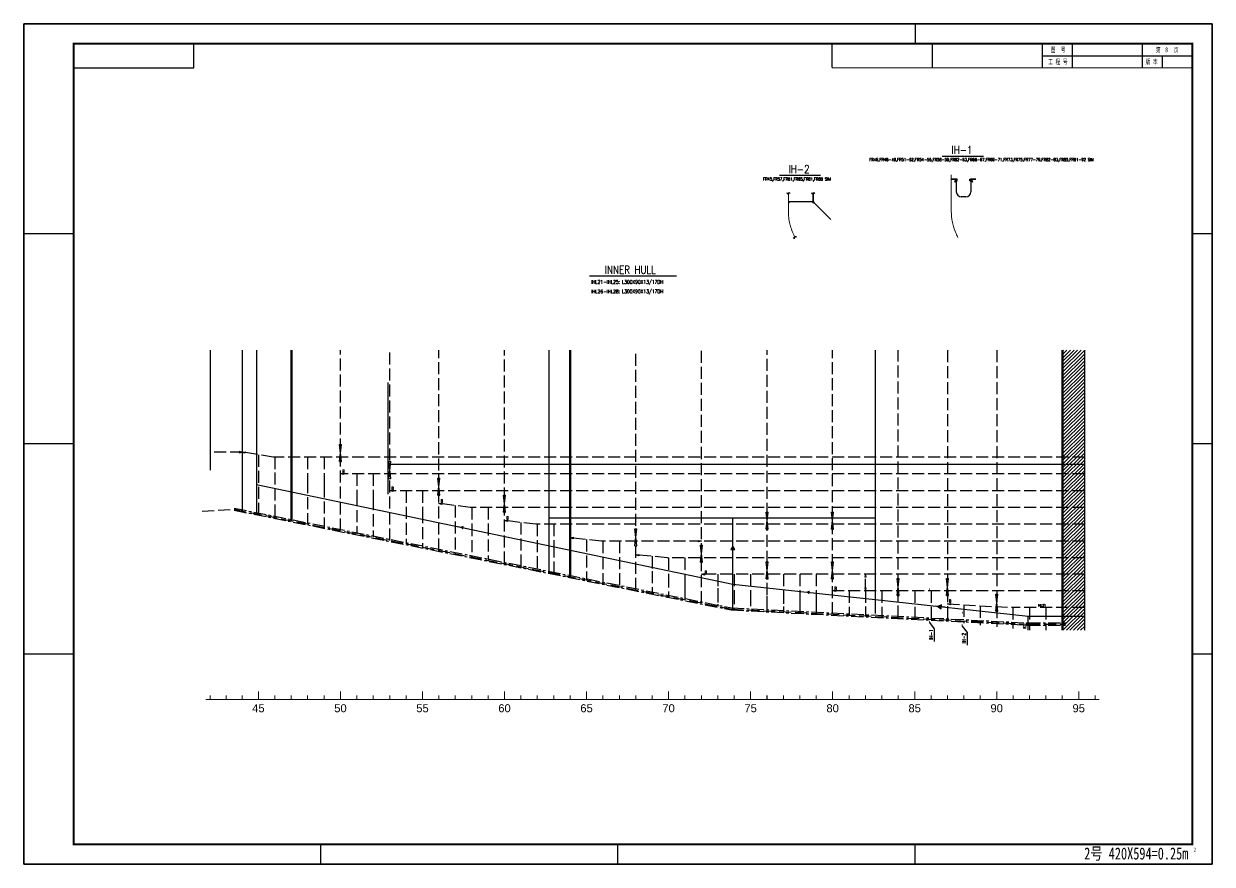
# Model space of a CAD drawing. Header units: millimetres. Extents: x -14906165 to 53546503, y 133836 to 58622790.
# Drawn here: x -158968 to -99568, y 133836 to 175836 of the extents above; entities that cross this region are included whole.
import ezdxf
from ezdxf.enums import TextEntityAlignment as Align
from ezdxf.xclip import XClip

# ---------------------------------------------------------------- set-up
doc = ezdxf.new("R2010")
doc.units = ezdxf.units.MM
doc.header["$LTSCALE"] = 100
doc.header["$XCLIPFRAME"] = 0
for name, pattern in [('CENTER', [8, 5.5, -1, 0.5, -1]), ('DASHED', [8, 6, -2]), ('JNRD_Center', [2, 1.25, -0.25, 0.25, -0.25])]:
    doc.linetypes.add(name, pattern=pattern)
for name, color, linetype in [('100-DD1', 7, 'JNRD_Center'), ('100-DF1', 7, 'Continuous'), ('200-CO0', 4, 'Continuous'), ('200-CO3', 7, 'Continuous'), ('Block_Seam', 6, 'Continuous'), ('Plate_Invisible', 3, 'DASHED'), ('Plate_Visible', 3, 'Continuous'), ('Seam', 40, 'Continuous'), ('Stiffener_Invisible', 2, 'DASHED'), ('Stiffener_Visible', 1, 'CENTER'), ('Text', 7, 'Continuous')]:
    doc.layers.add(name, color=color, linetype=linetype)
doc.styles.add('Arial', font='arial.ttf')
doc.styles.add('ASHLEY', font='', dxfattribs={"width": 0.75})
doc.styles.add('JNRD_E1', font='romans.shx', dxfattribs={"width": 0.8})
doc.styles.add('STYLE2', font='romans.shx', dxfattribs={"width": 0.8, "height": 120, "bigfont": 'xc02.shx'})
doc.styles.get('ASHLEY').set_extended_font_data('SimSun')
doc.linetypes.add('ZZZ', pattern='A,1e-05,0,[135,ltypeshp.shx,S=0.01,R=0,X=0,Y=0],-2.75,0', length=2.75001)

# ---------------------------------------------------------------- blocks, each defined once
blk = doc.blocks.new('Z$W@#40FB131C')
for p, q in [((44550, 0), (44550, -1000)), ((8500, -2200), (8500, -1000)), ((40400, -1006), (58400, -1000)), ((40400, -1000), (58400, -1000)), ((40400, -1000), (46400, -1000)), ((40400, -1000), (58400, -1000)), ((45400, -1000), (45400, -2200)), ((45400, -1000), (45400, -2200)), ((50900, -1000), (50900, -2200)), ((52400, -1000), (52400, -2200)), ((55900, -1000), (55900, -2200)), ((58400, -1000), (58400, -5000)), ((58400, -2200), (58400, -1000)), ((58400, -1000), (58400, -2200)), ((58400, -2200), (58400, -1000)), ((50900, -1600), (58400, -1600)), ((56900, -1600), (56900, -2200)), ((2500, -2200), (8500, -2200)), ((2500, -10500), (0, -10500)), ((59400, -10500), (58400, -10500)), ((59400, -10500), (58400, -10500)), ((2500, -21000), (0, -21000)), ((59400, -21000), (58400, -21000)), ((2500, -31500), (0, -31500)), ((59400, -31500), (58400, -31500)), ((14850, -42000), (14850, -41000)), ((29700, -42000), (29700, -41000)), ((44550, -42000), (44550, -41000))]:
    blk.add_line(p, q)
blk.add_lwpolyline([(0, -42000), (59400, -42000), (59400, 0), (0, 0)], close=True)
at = {"const_width": 100}
blk.add_lwpolyline([(2500, -41000), (58400, -41000), (58400, -1000), (2500, -1000)], close=True, dxfattribs=at)
at = {"const_width": 60}
for points in [[(40400, -2200), (40400, -1000)], [(40400, -2200), (58400, -2200)]]:
    blk.add_lwpolyline(points, dxfattribs=at)
at = {"color": 7, "style": 'ASHLEY', "width": 0.66}
for s, p in [('图  号', (51333, -1426)), ('第     页', (56582, -1432)), ('工 程 号', (51205, -2021)), ('版 本', (56070, -2021))]:
    blk.add_text(s, height=250, dxfattribs=at).set_placement(p)
at = {"style": 'ASHLEY', "width": 0.75}
for s, height, p in [('2号 420X594=0.25m', 600, (53002, -41764)), ('2', 200, (58471, -41372))]:
    blk.add_text(s, height=height, dxfattribs=at).set_placement(p)
blk = doc.blocks.new('Z$W@#51941E97')
at = {"layer": 'Seam', "color": 40}
blk.add_line((479, 0), (0, 0), dxfattribs=at)
blk.add_lwpolyline([(110, 0), (280, -99), (280, 99)], close=True, dxfattribs=at)
blk = doc.blocks.new('LONGGI')
at = {"layer": '100-DF1'}
for p, q in [((240453, -249164), (240153, -249164)), ((240153, -249175), (240422, -249175)), ((240437, -249190), (240437, -249248)), ((240453, -249255), (240445, -249255)), ((240453, -249255), (240453, -249164))]:
    blk.add_line(p, q, dxfattribs=at)
for centre, radius, start, end in [((240422, -249190), 15, 0, 90), ((240445, -249248), 7.5, 180, 270)]:
    blk.add_arc(centre, radius, start, end, dxfattribs=at)
blk = doc.blocks.new('dong')
at = {"layer": '100-DF1', "linetype": 'Continuous'}
for p, q in [((629132, 254230), (629232, 255080)), ((629232, 254230), (629132, 255080))]:
    blk.add_line(p, q, dxfattribs=at)
at = {"layer": '200-CO3', "ltscale": 2.440124}
for p, q in [((629132, 255080), (629232, 255080)), ((629132, 254230), (629232, 254230))]:
    blk.add_line(p, q, dxfattribs=at)
blk = doc.blocks.new('Z$W@#299E76D8')
at = {"layer": 'Block_Seam'}
blk.add_hatch(color=256, dxfattribs=at).paths.add_polyline_path([(-280, 98), (-280, -98), (-110, 0)])
at = {"layer": 'Block_Seam', "linetype": 'Continuous', "ltscale": 0.5}
blk.add_line((0, 0), (-479, 0), dxfattribs=at)
blk = doc.blocks.new('48.5KLEG')
at = {"color": 7, "linetype": 'Continuous', "lineweight": 20}
for p, q in [((-4800, 200), (-4800, 0)), ((-4000, 400), (-4000, 0)), ((-4000, 0), (-4000, 400)), ((-3200, 0), (-3200, 200)), ((-3200, 200), (-3200, 0)), ((-3200, 0), (-3200, 200)), ((-2400, 0), (-2400, 200)), ((-2400, 200), (-2400, 0)), ((-1600, 0), (-1600, 200)), ((-1600, 200), (-1600, 0)), ((-800, 200), (-800, 0)), ((-800, 0), (-800, 200)), ((0, 0), (0, 400)), ((0, 400), (0, 0)), ((800, 200), (800, 0)), ((800, 0), (800, 200)), ((1600, 0), (1600, 200)), ((1600, 200), (1600, 0)), ((2400, 0), (2400, 200)), ((2400, 200), (2400, 0)), ((3200, 0), (3200, 200)), ((3200, 200), (3200, 0)), ((4000, 400), (4000, 0)), ((4000, 0), (4000, 250)), ((4800, 0), (4800, 200)), ((4800, 200), (4800, 0)), ((5600, 0), (5600, 200)), ((5600, 200), (5600, 0)), ((6400, 0), (6400, 200)), ((6400, 200), (6400, 0)), ((7200, 0), (7200, 200)), ((7200, 200), (7200, 0)), ((8000, 0), (8000, 400)), ((8000, 400), (8000, 0)), ((8800, 200), (8800, 0)), ((8800, 0), (8800, 200)), ((9600, 0), (9600, 200)), ((9600, 200), (9600, 0)), ((10400, 0), (10400, 200)), ((10400, 200), (10400, 0)), ((11200, 0), (11200, 200)), ((11200, 200), (11200, 0)), ((12000, 0), (12000, 400)), ((12000, 400), (12000, 0)), ((12800, 0), (12800, 200)), ((12800, 200), (12800, 0)), ((13600, 0), (13600, 200)), ((13600, 200), (13600, 0)), ((14400, 0), (14400, 200)), ((14400, 200), (14400, 0)), ((15200, 0), (15200, 200)), ((15200, 200), (15200, 0)), ((16000, 0), (16000, 400)), ((16000, 400), (16000, 0)), ((16800, 200), (16800, 0)), ((16800, 0), (16800, 200)), ((17600, 0), (17600, 200)), ((17600, 200), (17600, 0)), ((18400, 0), (18400, 200)), ((18400, 200), (18400, 0)), ((19200, 0), (19200, 200)), ((19200, 200), (19200, 0)), ((20000, 0), (20000, 400)), ((20000, 400), (20000, 0)), ((20800, 0), (20800, 200)), ((20800, 200), (20800, 0)), ((21600, 0), (21600, 200)), ((21600, 200), (21600, 0)), ((22400, 0), (22400, 200)), ((22400, 200), (22400, 0)), ((23200, 0), (23200, 200)), ((23200, 200), (23200, 0)), ((24000, 0), (24000, 400)), ((24000, 400), (24000, 0)), ((24800, 200), (24800, 0)), ((24800, 0), (24800, 200)), ((25600, 0), (25600, 200)), ((25600, 200), (25600, 0)), ((26400, 0), (26400, 200)), ((26400, 200), (26400, 0)), ((27200, 0), (27200, 200)), ((27200, 200), (27200, 0)), ((28000, 0), (28000, 400)), ((28000, 400), (28000, 0)), ((28800, 0), (28800, 200)), ((28800, 200), (28800, 0)), ((29600, 0), (29600, 200)), ((29600, 200), (29600, 0)), ((30400, 0), (30400, 200)), ((30400, 200), (30400, 0)), ((31200, 0), (31200, 200)), ((31200, 200), (31200, 0)), ((32000, 0), (32000, 400)), ((32000, 400), (32000, 0)), ((32800, 200), (32800, 0)), ((32800, 0), (32800, 200)), ((33600, 0), (33600, 200)), ((33600, 200), (33600, 0)), ((34400, 0), (34400, 200)), ((34400, 200), (34400, 0)), ((35200, 0), (35200, 200)), ((35200, 200), (35200, 0)), ((36020, 0), (36020, 400)), ((36020, 400), (36020, 0)), ((36840, 0), (36840, 200)), ((36840, 200), (36840, 0)), ((37660, 0), (37660, 200)), ((37660, 200), (37660, 0)), ((38480, 0), (38480, 200)), ((38480, 200), (38480, 0)), ((39300, 0), (39300, 200)), ((39300, 200), (39300, 0)), ((40120, 0), (40120, 400)), ((40120, 400), (40120, 0)), ((40940, 200), (40940, 0)), ((40940, 0), (40940, 200)), ((41760, 0), (41760, 200)), ((41760, 200), (41760, 0)), ((42580, 0), (42580, 200)), ((42580, 200), (42580, 0)), ((43400, 0), (43400, 200)), ((43400, 200), (43400, 0)), ((44220, 400), (44220, 0)), ((44220, 0), (44220, 250)), ((45040, 0), (45040, 200)), ((45040, 200), (45040, 0)), ((45860, 0), (45860, 200)), ((45860, 200), (45860, 0)), ((46680, 0), (46680, 200)), ((46680, 200), (46680, 0)), ((47500, 0), (47500, 200)), ((47500, 200), (47500, 0)), ((48320, 0), (48320, 400)), ((48320, 400), (48320, 0)), ((49140, 200), (49140, 0)), ((49140, 0), (49140, 200)), ((49960, 0), (49960, 200)), ((49960, 200), (49960, 0)), ((50780, 0), (50780, 200)), ((50780, 200), (50780, 0)), ((51600, 0), (51600, 200)), ((51600, 200), (51600, 0)), ((52420, 400), (52420, 0)), ((52420, 0), (52420, 250)), ((53240, 0), (53240, 200)), ((53240, 200), (53240, 0)), ((54060, 0), (54060, 200)), ((54060, 200), (54060, 0)), ((54880, 0), (54880, 200)), ((54880, 200), (54880, 0)), ((55700, 0), (55700, 200)), ((55700, 200), (55700, 0)), ((56520, 0), (56520, 400)), ((56520, 400), (56520, 0)), ((57340, 0), (57340, 200)), ((57340, 200), (57340, 0)), ((58160, 0), (58160, 200)), ((58160, 200), (58160, 0)), ((58980, 0), (58980, 200)), ((58980, 200), (58980, 0)), ((59800, 0), (59800, 200)), ((59800, 200), (59800, 0)), ((60620, 400), (60620, 0)), ((60620, 0), (60620, 250)), ((61440, 0), (61440, 200)), ((61440, 200), (61440, 0)), ((62260, 0), (62260, 200)), ((62260, 200), (62260, 0)), ((63080, 0), (63080, 200)), ((63080, 200), (63080, 0)), ((63900, 0), (63900, 200)), ((63900, 200), (63900, 0)), ((64720, 0), (64720, 400)), ((64720, 400), (64720, 0)), ((65540, 0), (65540, 200)), ((65540, 200), (65540, 0)), ((66360, 0), (66360, 200)), ((66360, 200), (66360, 0)), ((67180, 0), (67180, 200)), ((67180, 200), (67180, 0)), ((68000, 0), (68000, 200)), ((68000, 200), (68000, 0)), ((68820, 400), (68820, 0)), ((68820, 0), (68820, 250)), ((69640, 0), (69640, 200)), ((69640, 200), (69640, 0)), ((70460, 0), (70460, 200)), ((70460, 200), (70460, 0)), ((71280, 0), (71280, 200)), ((71280, 200), (71280, 0)), ((72100, 0), (72100, 200)), ((72100, 200), (72100, 0)), ((72920, 0), (72920, 400)), ((72920, 400), (72920, 0)), ((73740, 0), (73740, 200)), ((73740, 200), (73740, 0)), ((74560, 0), (74560, 200)), ((74560, 200), (74560, 0)), ((75380, 0), (75380, 200)), ((75380, 200), (75380, 0)), ((76200, 0), (76200, 200)), ((76200, 200), (76200, 0)), ((77020, 400), (77020, 0)), ((77020, 0), (77020, 250)), ((77840, 0), (77840, 200)), ((77840, 200), (77840, 0)), ((78660, 0), (78660, 200)), ((78660, 200), (78660, 0)), ((79480, 0), (79480, 200)), ((79480, 200), (79480, 0)), ((80300, 0), (80300, 200)), ((80300, 200), (80300, 0)), ((81120, 0), (81120, 400)), ((81120, 400), (81120, 0)), ((81940, 0), (81940, 200)), ((81940, 200), (81940, 0)), ((82760, 0), (82760, 200)), ((82760, 200), (82760, 0)), ((83580, 0), (83580, 200)), ((83580, 200), (83580, 0)), ((84400, 0), (84400, 200)), ((84400, 200), (84400, 0)), ((85220, 400), (85220, 0)), ((85220, 0), (85220, 250)), ((86040, 0), (86040, 200)), ((86040, 200), (86040, 0)), ((86860, 0), (86860, 200)), ((86860, 200), (86860, 0)), ((87680, 0), (87680, 200)), ((87680, 200), (87680, 0)), ((88500, 0), (88500, 200)), ((88500, 200), (88500, 0)), ((89320, 0), (89320, 400)), ((89320, 400), (89320, 0)), ((90140, 0), (90140, 200)), ((90140, 200), (90140, 0)), ((90960, 0), (90960, 200)), ((90960, 200), (90960, 0)), ((91780, 0), (91780, 200)), ((91780, 200), (91780, 0)), ((92600, 0), (92600, 200)), ((92600, 200), (92600, 0)), ((93420, 400), (93420, 0)), ((93420, 0), (93420, 250)), ((94240, 0), (94240, 200)), ((94240, 200), (94240, 0)), ((95060, 0), (95060, 200)), ((95060, 200), (95060, 0)), ((95880, 0), (95880, 200)), ((95880, 200), (95880, 0)), ((96700, 0), (96700, 200)), ((96700, 200), (96700, 0)), ((97520, 0), (97520, 400)), ((97520, 400), (97520, 0)), ((98340, 0), (98340, 200)), ((98340, 200), (98340, 0)), ((99160, 0), (99160, 200)), ((99160, 200), (99160, 0)), ((99980, 0), (99980, 200)), ((99980, 200), (99980, 0)), ((100800, 0), (100800, 200)), ((100800, 200), (100800, 0)), ((101620, 0), (101620, 400)), ((101620, 400), (101620, 0)), ((102440, 0), (102440, 200)), ((102440, 200), (102440, 0)), ((103260, 0), (103260, 200)), ((103260, 200), (103260, 0)), ((104080, 0), (104080, 200)), ((104080, 200), (104080, 0)), ((104900, 0), (104900, 200)), ((104900, 200), (104900, 0)), ((105720, 0), (105720, 400)), ((105720, 400), (105720, 0)), ((106540, 0), (106540, 200)), ((106540, 200), (106540, 0)), ((107360, 0), (107360, 200)), ((107360, 200), (107360, 0)), ((108180, 0), (108180, 200)), ((108180, 200), (108180, 0)), ((109000, 0), (109000, 200)), ((109000, 200), (109000, 0)), ((109820, 400), (109820, 0)), ((109820, 0), (109820, 250)), ((110640, 0), (110640, 200)), ((110640, 200), (110640, 0)), ((111460, 0), (111460, 200)), ((111460, 200), (111460, 0)), ((112280, 0), (112280, 200)), ((112280, 200), (112280, 0)), ((113100, 0), (113100, 200)), ((113100, 200), (113100, 0)), ((113920, 0), (113920, 400)), ((113920, 400), (113920, 0)), ((114740, 0), (114740, 200)), ((114740, 200), (114740, 0)), ((115560, 0), (115560, 200)), ((115560, 200), (115560, 0)), ((116380, 0), (116380, 200)), ((116380, 200), (116380, 0)), ((117200, 0), (117200, 200)), ((117200, 200), (117200, 0)), ((118020, 400), (118020, 0)), ((118020, 0), (118020, 250)), ((118840, 0), (118840, 200)), ((118840, 200), (118840, 0)), ((119660, 0), (119660, 200)), ((119660, 200), (119660, 0)), ((120480, 0), (120480, 200)), ((120480, 200), (120480, 0)), ((121300, 0), (121300, 200)), ((121300, 200), (121300, 0)), ((122120, 0), (122120, 400)), ((122120, 400), (122120, 0)), ((122940, 0), (122940, 200)), ((122940, 200), (122940, 0)), ((123760, 0), (123760, 200)), ((123760, 200), (123760, 0)), ((124580, 0), (124580, 200)), ((124580, 200), (124580, 0)), ((125400, 0), (125400, 200)), ((125400, 200), (125400, 0)), ((126220, 400), (126220, 0)), ((126220, 0), (126220, 250)), ((127040, 0), (127040, 200)), ((127040, 200), (127040, 0)), ((127860, 0), (127860, 200)), ((127860, 200), (127860, 0)), ((128680, 0), (128680, 200)), ((128680, 200), (128680, 0)), ((129500, 0), (129500, 200)), ((129500, 200), (129500, 0)), ((130320, 0), (130320, 400)), ((130320, 400), (130320, 0)), ((131140, 0), (131140, 200)), ((131140, 200), (131140, 0)), ((131960, 0), (131960, 200)), ((131960, 200), (131960, 0)), ((132780, 0), (132780, 200)), ((132780, 200), (132780, 0)), ((133600, 0), (133600, 200)), ((133600, 200), (133600, 0)), ((134420, 0), (134420, 400)), ((134420, 400), (134420, 0)), ((135240, 0), (135240, 200)), ((135240, 200), (135240, 0)), ((136060, 0), (136060, 200)), ((136060, 200), (136060, 0)), ((136880, 0), (136880, 200)), ((136880, 200), (136880, 0)), ((137700, 0), (137700, 200)), ((137700, 200), (137700, 0)), ((138520, 0), (138520, 400)), ((138520, 400), (138520, 0)), ((139340, 0), (139340, 200)), ((139340, 200), (139340, 0)), ((140160, 0), (140160, 200)), ((140160, 200), (140160, 0)), ((140980, 0), (140980, 200)), ((140980, 200), (140980, 0)), ((141800, 0), (141800, 200)), ((141800, 200), (141800, 0)), ((142620, 0), (142620, 400)), ((142620, 400), (142620, 0)), ((143440, 0), (143440, 200)), ((143440, 200), (143440, 0)), ((144260, 0), (144260, 200)), ((144260, 200), (144260, 0)), ((145080, 0), (145080, 200)), ((145080, 200), (145080, 0)), ((145900, 0), (145900, 200)), ((145900, 200), (145900, 0)), ((146720, 0), (146720, 400)), ((146720, 400), (146720, 0)), ((147540, 0), (147540, 200)), ((147540, 200), (147540, 0)), ((148360, 0), (148360, 200)), ((148360, 200), (148360, 0)), ((149180, 0), (149180, 200)), ((149180, 200), (149180, 0)), ((150000, 0), (150000, 200)), ((150000, 200), (150000, 0)), ((150820, 400), (150820, 0)), ((150820, 0), (150820, 250)), ((151640, 0), (151640, 200)), ((151640, 200), (151640, 0)), ((152460, 0), (152460, 200)), ((152460, 200), (152460, 0)), ((153280, 0), (153280, 200)), ((153280, 200), (153280, 0)), ((154100, 0), (154100, 200)), ((154100, 200), (154100, 0)), ((154920, 0), (154920, 400)), ((154920, 400), (154920, 0)), ((155740, 0), (155740, 200)), ((155740, 200), (155740, 0)), ((156560, 0), (156560, 200)), ((156560, 200), (156560, 0)), ((157380, 0), (157380, 200)), ((157380, 200), (157380, 0)), ((158200, 0), (158200, 200)), ((158200, 200), (158200, 0)), ((159020, 400), (159020, 0)), ((159020, 0), (159020, 250)), ((159840, 0), (159840, 200)), ((159840, 200), (159840, 0)), ((160660, 0), (160660, 200)), ((160660, 200), (160660, 0)), ((161480, 0), (161480, 200)), ((161480, 200), (161480, 0)), ((162300, 0), (162300, 200)), ((162300, 200), (162300, 0)), ((163120, 0), (163120, 400)), ((163120, 400), (163120, 0)), ((163940, 0), (163940, 200)), ((163940, 200), (163940, 0)), ((164760, 0), (164760, 200)), ((164760, 200), (164760, 0)), ((165580, 0), (165580, 200)), ((165580, 200), (165580, 0)), ((166400, 0), (166400, 200)), ((166400, 200), (166400, 0)), ((167220, 400), (167220, 0)), ((167220, 0), (167220, 250)), ((168040, 0), (168040, 200)), ((168040, 200), (168040, 0)), ((168860, 0), (168860, 200)), ((168860, 200), (168860, 0)), ((169680, 0), (169680, 200)), ((169680, 200), (169680, 0)), ((170500, 0), (170500, 200)), ((170500, 200), (170500, 0)), ((171320, 0), (171320, 400)), ((171320, 400), (171320, 0)), ((172140, 0), (172140, 200)), ((172140, 200), (172140, 0)), ((172960, 0), (172960, 200)), ((172960, 200), (172960, 0)), ((173780, 0), (173780, 200)), ((173780, 200), (173780, 0)), ((174600, 0), (174600, 200)), ((174600, 200), (174600, 0)), ((175400, 400), (175400, 0)), ((175400, 0), (175400, 250)), ((176200, 0), (176200, 200)), ((176200, 200), (176200, 0)), ((177000, 0), (177000, 200)), ((177000, 200), (177000, 0)), ((177800, 0), (177800, 200)), ((177800, 200), (177800, 0)), ((178600, 0), (178600, 200)), ((178600, 200), (178600, 0)), ((179400, 0), (179400, 400)), ((179400, 400), (179400, 0)), ((180200, 0), (180200, 200)), ((180200, 200), (180200, 0)), ((181000, 0), (181000, 200)), ((181000, 200), (181000, 0)), ((181800, 0), (181800, 200)), ((181800, 200), (181800, 0)), ((182600, 0), (182600, 200)), ((182600, 200), (182600, 0)), ((183400, 400), (183400, 0)), ((183400, 0), (183400, 250)), ((184200, 0), (184200, 200)), ((184200, 200), (184200, 0)), ((185000, 0), (185000, 200)), ((185000, 200), (185000, 0)), ((185800, 0), (185800, 200)), ((185800, 200), (185800, 0)), ((186600, 0), (186600, 200)), ((186600, 200), (186600, 0)), ((187400, 0), (187400, 400)), ((187400, 400), (187400, 0)), ((188200, 200), (188200, 0)), ((188200, 0), (188200, 200)), ((-4800, 0), (-4000, 0)), ((-4000, 0), (-3200, 0)), ((-3200, 0), (-3200, 0)), ((-3200, 0), (-2400, 0)), ((-2400, 0), (-1600, 0)), ((-1600, 0), (-800, 0)), ((-800, 0), (0, 0)), ((0, 0), (800, 0)), ((800, 0), (1600, 0)), ((1600, 0), (2400, 0)), ((2400, 0), (3200, 0)), ((3200, 0), (4000, 0)), ((4000, 0), (4800, 0)), ((4800, 0), (5600, 0)), ((5600, 0), (6400, 0)), ((6400, 0), (7200, 0)), ((7200, 0), (8000, 0)), ((8000, 0), (8800, 0)), ((8800, 0), (9600, 0)), ((9600, 0), (10400, 0)), ((10400, 0), (11200, 0)), ((11200, 0), (12000, 0)), ((12000, 0), (12800, 0)), ((12800, 0), (13600, 0)), ((13600, 0), (14400, 0)), ((14400, 0), (15200, 0)), ((15200, 0), (16000, 0)), ((16000, 0), (16800, 0)), ((16800, 0), (17600, 0)), ((17600, 0), (18400, 0)), ((18400, 0), (19200, 0)), ((19200, 0), (20000, 0)), ((20000, 0), (20800, 0)), ((20800, 0), (21600, 0)), ((21600, 0), (22400, 0)), ((22400, 0), (23200, 0)), ((23200, 0), (24000, 0)), ((24000, 0), (24800, 0)), ((24800, 0), (25600, 0)), ((25600, 0), (26400, 0)), ((26400, 0), (27200, 0)), ((27200, 0), (28000, 0)), ((28000, 0), (28800, 0)), ((28800, 0), (29600, 0)), ((29600, 0), (30400, 0)), ((30400, 0), (31200, 0)), ((31200, 0), (32000, 0)), ((32000, 0), (32800, 0)), ((32800, 0), (33600, 0)), ((33600, 0), (34400, 0)), ((34400, 0), (35200, 0)), ((35200, 0), (36020, 0)), ((36020, 0), (36840, 0)), ((36840, 0), (37660, 0)), ((37660, 0), (38480, 0)), ((38480, 0), (39300, 0)), ((39300, 0), (40120, 0)), ((40120, 0), (40940, 0)), ((40940, 0), (41760, 0)), ((41760, 0), (42580, 0)), ((42580, 0), (43400, 0)), ((43400, 0), (44220, 0)), ((44220, 0), (45040, 0)), ((45040, 0), (45860, 0)), ((45860, 0), (46680, 0)), ((46680, 0), (47500, 0)), ((47500, 0), (48320, 0)), ((48320, 0), (49140, 0)), ((49140, 0), (49960, 0)), ((49960, 0), (50780, 0)), ((50780, 0), (51600, 0)), ((51600, 0), (52420, 0)), ((52420, 0), (53240, 0)), ((53240, 0), (54060, 0)), ((54060, 0), (54880, 0)), ((54880, 0), (55700, 0)), ((55700, 0), (56520, 0)), ((56520, 0), (57340, 0)), ((57340, 0), (58160, 0)), ((58160, 0), (58980, 0)), ((58980, 0), (59800, 0)), ((59800, 0), (60620, 0)), ((60620, 0), (61440, 0)), ((61440, 0), (62260, 0)), ((62260, 0), (63080, 0)), ((63080, 0), (63900, 0)), ((63900, 0), (64720, 0)), ((64720, 0), (65540, 0)), ((65540, 0), (66360, 0)), ((66360, 0), (67180, 0)), ((67180, 0), (68000, 0)), ((68000, 0), (68820, 0)), ((68820, 0), (69640, 0)), ((69640, 0), (70460, 0)), ((70460, 0), (71280, 0)), ((71280, 0), (72100, 0)), ((72100, 0), (72920, 0)), ((72920, 0), (73740, 0)), ((73740, 0), (74560, 0)), ((74560, 0), (75380, 0)), ((75380, 0), (76200, 0)), ((76200, 0), (77020, 0)), ((77020, 0), (77840, 0)), ((77840, 0), (78660, 0)), ((78660, 0), (79480, 0)), ((79480, 0), (80300, 0)), ((80300, 0), (81120, 0)), ((81120, 0), (81940, 0)), ((81940, 0), (82760, 0)), ((82760, 0), (83580, 0)), ((83580, 0), (84400, 0)), ((84400, 0), (85220, 0)), ((85220, 0), (86040, 0)), ((86040, 0), (86860, 0)), ((86860, 0), (87680, 0)), ((87680, 0), (88500, 0)), ((88500, 0), (89320, 0)), ((89320, 0), (90140, 0)), ((90140, 0), (90960, 0)), ((90960, 0), (91780, 0)), ((91780, 0), (92600, 0)), ((92600, 0), (93420, 0)), ((93420, 0), (94240, 0)), ((94240, 0), (95060, 0)), ((95060, 0), (95880, 0)), ((95880, 0), (96700, 0)), ((96700, 0), (97520, 0)), ((97520, 0), (98340, 0)), ((98340, 0), (99160, 0)), ((99160, 0), (99980, 0)), ((99980, 0), (100800, 0)), ((100800, 0), (101620, 0)), ((101620, 0), (102440, 0)), ((102440, 0), (103260, 0)), ((103260, 0), (104080, 0)), ((104080, 0), (104900, 0)), ((104900, 0), (105720, 0)), ((105720, 0), (106540, 0)), ((106540, 0), (107360, 0)), ((107360, 0), (108180, 0)), ((108180, 0), (109000, 0)), ((109000, 0), (109820, 0)), ((109820, 0), (110640, 0)), ((110640, 0), (111460, 0)), ((111460, 0), (112280, 0)), ((112280, 0), (113100, 0)), ((113100, 0), (113920, 0)), ((113920, 0), (114740, 0)), ((114740, 0), (115560, 0)), ((115560, 0), (116380, 0)), ((116380, 0), (117200, 0)), ((117200, 0), (118020, 0)), ((118020, 0), (118840, 0)), ((118840, 0), (119660, 0)), ((119660, 0), (120480, 0)), ((120480, 0), (121300, 0)), ((121300, 0), (122120, 0)), ((122120, 0), (122940, 0)), ((122940, 0), (123760, 0)), ((123760, 0), (124580, 0)), ((124580, 0), (125400, 0)), ((125400, 0), (126220, 0)), ((126220, 0), (127040, 0)), ((127040, 0), (127860, 0)), ((127860, 0), (128680, 0)), ((128680, 0), (129500, 0)), ((129500, 0), (130320, 0)), ((130320, 0), (131140, 0)), ((131140, 0), (131960, 0)), ((131960, 0), (132780, 0)), ((132780, 0), (133600, 0)), ((133600, 0), (134420, 0)), ((134420, 0), (135240, 0)), ((135240, 0), (136060, 0)), ((136060, 0), (136880, 0)), ((136880, 0), (137700, 0)), ((137700, 0), (138520, 0)), ((138520, 0), (139340, 0)), ((139340, 0), (140160, 0)), ((140160, 0), (140980, 0)), ((140980, 0), (141800, 0)), ((141800, 0), (142620, 0)), ((142620, 0), (143440, 0)), ((143440, 0), (144260, 0)), ((144260, 0), (145080, 0)), ((145080, 0), (145900, 0)), ((145900, 0), (146720, 0)), ((146720, 0), (147540, 0)), ((147540, 0), (148360, 0)), ((148360, 0), (149180, 0)), ((149180, 0), (150000, 0)), ((150000, 0), (150820, 0)), ((150820, 0), (151640, 0)), ((151640, 0), (152460, 0)), ((152460, 0), (153280, 0)), ((153280, 0), (154100, 0)), ((154100, 0), (154920, 0)), ((154920, 0), (155740, 0)), ((155740, 0), (156560, 0)), ((156560, 0), (157380, 0)), ((157380, 0), (158200, 0)), ((158200, 0), (159020, 0)), ((159020, 0), (159840, 0)), ((159840, 0), (160660, 0)), ((160660, 0), (161480, 0)), ((161480, 0), (162300, 0)), ((162300, 0), (163120, 0)), ((163120, 0), (163940, 0)), ((163940, 0), (164760, 0)), ((164760, 0), (165580, 0)), ((165580, 0), (166400, 0)), ((166400, 0), (167220, 0)), ((167220, 0), (168040, 0)), ((168040, 0), (168860, 0)), ((168860, 0), (169680, 0)), ((169680, 0), (170500, 0)), ((170500, 0), (171320, 0)), ((171320, 0), (172140, 0)), ((172140, 0), (172960, 0)), ((172960, 0), (173780, 0)), ((173780, 0), (174600, 0)), ((174600, 0), (175400, 0)), ((175400, 0), (176200, 0)), ((176200, 0), (177000, 0)), ((177000, 0), (177800, 0)), ((177800, 0), (178600, 0)), ((178600, 0), (179400, 0)), ((179400, 0), (180200, 0)), ((180200, 0), (181000, 0)), ((181000, 0), (181800, 0)), ((181800, 0), (182600, 0)), ((182600, 0), (183400, 0)), ((183400, 0), (184200, 0)), ((184200, 0), (185000, 0)), ((185000, 0), (185800, 0)), ((185800, 0), (186600, 0)), ((186600, 0), (187400, 0)), ((187400, 0), (188200, 0)), ((188200, 0), (188929, 0))]:
    blk.add_line(p, q, dxfattribs=at)
at = {"linetype": 'DASHED', "ltscale": 0.15}
for p, q in [((18400, 0), (18400, 200)), ((61440, 0), (61440, 200)), ((173780, 0), (173780, 200))]:
    blk.add_line(p, q, dxfattribs=at)
at = {"color": 0, "linetype": 'ByBlock', "ltscale": 100}
for p, q in [((-4800, 0), (-7434, 0)), ((170420, 0), (170495, 0))]:
    blk.add_line(p, q, dxfattribs=at)
at = {"color": 7, "style": 'Arial'}
for s, p in [('-5', (-4000, -232)), ('0', (0, -232)), ('5', (4000, -232)), ('10', (8000, -232)), ('15', (12000, -232)), ('20', (16000, -232)), ('25', (20000, -232)), ('30', (24000, -232)), ('35', (28000, -232)), ('40', (32000, -232)), ('45', (36020, -232)), ('50', (40120, -232)), ('55', (44220, -232)), ('60', (48320, -232)), ('65', (52420, -232)), ('70', (56520, -232)), ('75', (60620, -232)), ('80', (64720, -232)), ('85', (68820, -232)), ('90', (72920, -232)), ('95', (77020, -232)), ('100', (81120, -232)), ('105', (85220, -232)), ('110', (89320, -232)), ('115', (93420, -232)), ('120', (97520, -232)), ('125', (101620, -232)), ('130', (105720, -232)), ('135', (109820, -232)), ('140', (113920, -232)), ('145', (118020, -232)), ('150', (122120, -232)), ('155', (126220, -232)), ('160', (130320, -232)), ('165', (134420, -232)), ('170', (138520, -232)), ('175', (142620, -232)), ('180', (146720, -232)), ('185', (150820, -232)), ('190', (154920, -232)), ('195', (159020, -232)), ('200', (163120, -232)), ('205', (167220, -232)), ('210', (171320, -232)), ('215', (175400, -232)), ('220', (179400, -232)), ('225', (183400, -232)), ('230', (187400, -232))]:
    blk.add_text(s, height=400, dxfattribs=at).set_placement(p, align=Align.TOP_CENTER)

msp = doc.modelspace()

# ---------------------------------------------------------------- hatches: boundary and pattern name
at = {"layer": '200-CO3'}
h = msp.add_hatch(dxfattribs=at)
h.set_pattern_fill('ANSI31', color=251, scale=1000, style=0)
h.set_pattern_definition([(45, (-1614858.44, 1718923.51), (-88.388348, 88.388348), [])])
h.paths.add_polyline_path([(-107060, 159524), (-105960, 159524), (-105960, 145533), (-107060, 145533)])

# ---------------------------------------------------------------- linework, layer by layer
at = {"color": 7}
for p, q in [((-112360, 168066), (-112360, 167442)), ((-111625, 168066), (-111625, 167442)), ((-111875, 167192), (-112110, 167192)), ((-145625, 159524), (-145625, 151005)), ((-145575, 159524), (-145575, 150994)), ((-131685, 159524), (-131685, 148208)), ((-131635, 159524), (-131635, 148197)), ((-107085, 159524), (-107085, 145533)), ((-107035, 159524), (-107035, 145533))]:
    msp.add_line(p, q, dxfattribs=at)
at = {"color": 8, "linetype": 'Continuous', "ltscale": 0.5}
for p, q in [((-119518, 166942), (-119518, 167369)), ((-119229, 166653), (-119518, 166942))]:
    msp.add_line(p, q, dxfattribs=at)
at = {"color": 7}
for points in [[(-113688, 147524, 35, 35, 0), (-113688, 147624, 0, 0, 0), (-113538, 147624, 50, 0, 0), (-113388, 147624, 0, 0, 0)], [(-112048, 146356, 35, 35, 0), (-112048, 146456, 0, 0, 0), (-111898, 146456, 50, 0, 0), (-111748, 146456, 0, 0, 0)], [(-113707, 146010, 35, 35, 0), (-113707, 145910, 0, 0, 0), (-113557, 145910, 50, 0, 0), (-113407, 145910, 0, 0, 0)], [(-112067, 145832, 35, 35, 0), (-112067, 145732, 0, 0, 0), (-111917, 145732, 50, 0, 0), (-111767, 145732, 0, 0, 0)]]:
    msp.add_lwpolyline(points, format="xyseb", dxfattribs=at)
for points in [[(-113707, 145910), (-113464, 145594), (-113464, 144962)], [(-112067, 145732), (-111824, 145416), (-111824, 144784)]]:
    msp.add_lwpolyline(points, dxfattribs=at)
at = {"color": 0}
for points in [[(-120836, 167401), (-120784, 167339), (-120719, 167405), (-120667, 167348)], [(-119601, 167401), (-119549, 167339), (-119484, 167405), (-119432, 167348)], [(-120518, 165154), (-120447, 165116), (-120411, 165202), (-120341, 165168)]]:
    msp.add_spline(points, degree=3, dxfattribs=at)
at = {"layer": '100-DD1', "ltscale": 5}
for points in [[(-148457, 151634), (-148449, 151634), (-123594, 146647), (-108778, 145895)], [(-148450, 151527), (-123608, 146542), (-108775, 145789), (-108772, 145789)], [(-108775, 145895), (-106846, 145895)], [(-108775, 145789), (-106775, 145789)]]:
    msp.add_lwpolyline(points, dxfattribs=at)
at = {"layer": '200-CO0', "linetype": 'Continuous', "lineweight": 20}
for points in [[(-112287, 165157), (-112321, 165233), (-112342, 165280), (-112373, 165354), (-112403, 165429), (-112432, 165506), (-112460, 165587), (-112479, 165647), (-112498, 165710), (-112517, 165775), (-112535, 165843), (-112552, 165912), (-112566, 165983), (-112579, 166055), (-112586, 166102), (-112592, 166159), (-112598, 166220), (-112602, 166287), (-112606, 166360), (-112608, 166443), (-112609, 166526), (-112610, 166728), (-112610, 166858), (-112610, 167768), (-112610, 168177), (-112610, 168292)], [(-120430, 165157), (-120464, 165233), (-120485, 165280), (-120516, 165354), (-120546, 165429), (-120575, 165506), (-120603, 165587), (-120622, 165647), (-120641, 165710), (-120660, 165775), (-120678, 165843), (-120695, 165912), (-120709, 165983), (-120722, 166055), (-120729, 166102), (-120735, 166159), (-120741, 166220), (-120745, 166287), (-120749, 166360), (-120751, 166443), (-120752, 166526), (-120753, 166728), (-120753, 166858), (-120753, 167371)]]:
    msp.add_lwpolyline(points, dxfattribs=at)
at = {"layer": '200-CO3', "color": 251, "linetype": 'ZZZ'}
for p, q in [((-149660, 159524), (-149660, 153533)), ((-105960, 159524), (-105960, 145533))]:
    msp.add_line(p, q, dxfattribs=at)
at = {"layer": '200-CO3', "color": 1}
msp.add_lwpolyline([(-158968, 175836), (-99568, 175836), (-99568, 133836), (-158968, 133836)], close=True, dxfattribs=at)
at = {"layer": '200-CO3', "color": 7}
for centre, radius, start, end in [((-120753, 166942), 50, 270, 359.93634), ((-119504, 166942), 50, 180.06366, 304.06387), ((-119504, 166942), 50, 104.88166, 105.63219), ((-112110, 167442), 250, 180, 270), ((-111875, 167442), 250, 270, 0)]:
    msp.add_arc(centre, radius, start, end, dxfattribs=at)
at = {"layer": 'Block_Seam', "linetype": 'Continuous'}
for p, q in [((-147340, 159524), (-147340, 151349)), ((-132720, 159524), (-132720, 148415)), ((-116420, 159524), (-116420, 146360)), ((-147340, 152815), (-123535, 147833)), ((-123535, 147833), (-116420, 147062))]:
    msp.add_line(p, q, dxfattribs=at)
at = {"layer": 'Plate_Invisible'}
for p, q in [((-145600, 150999), (-145600, 159524)), ((-143140, 150506), (-143140, 159524)), ((-140680, 150012), (-140680, 159524)), ((-138220, 149519), (-138220, 159524)), ((-134940, 148861), (-134940, 159524)), ((-131660, 148202), (-131660, 159524)), ((-128380, 147544), (-128380, 159524)), ((-125100, 146886), (-125100, 159524)), ((-121820, 146495), (-121820, 159524)), ((-118540, 146329), (-118540, 159524)), ((-115260, 146162), (-115260, 159524)), ((-112800, 159524), (-112800, 145967)), ((-110340, 159524), (-110340, 145701)), ((-107060, 159524), (-107060, 145533)), ((-147240, 154302), (-147240, 151329)), ((-146420, 154183), (-146420, 153404)), ((-144780, 154183), (-144780, 152977)), ((-143960, 154183), (-143960, 152763)), ((-146420, 153404), (-146420, 151164)), ((-142320, 153343), (-142320, 152335)), ((-141500, 153343), (-141500, 152121)), ((-144780, 152977), (-144780, 150835)), ((-143960, 152763), (-143960, 150670)), ((-142320, 152335), (-142320, 150341)), ((-141500, 152121), (-141500, 150177)), ((-139860, 152503), (-139860, 151693)), ((-139040, 152503), (-139040, 151479)), ((-139860, 151693), (-139860, 149848)), ((-139040, 151479), (-139040, 149683)), ((-137400, 151759), (-137400, 149354)), ((-136580, 151663), (-136580, 150837)), ((-135760, 151663), (-135760, 149025)), ((-134120, 150912), (-134120, 148696)), ((-136580, 150837), (-136580, 149190)), ((-135760, 150623), (-135760, 150313)), ((-133300, 150823), (-133300, 148532)), ((-132480, 150823), (-132480, 149767)), ((-133300, 149981), (-133300, 149687)), ((-132480, 149767), (-132480, 148367)), ((-130840, 150064), (-130840, 148038)), ((-130020, 149983), (-130020, 147873)), ((-129200, 149983), (-129200, 147709)), ((-105960, 149983), (-125100, 149983)), ((-130020, 149125), (-130020, 148815)), ((-127560, 149222), (-127560, 148483)), ((-126740, 149153), (-126740, 148269)), ((-125920, 149153), (-125920, 147051)), ((-129200, 148911), (-129200, 148601)), ((-127560, 148483), (-127560, 147380)), ((-126740, 148269), (-126740, 147215)), ((-125920, 148055), (-125920, 147051)), ((-124280, 148323), (-124280, 146722)), ((-123460, 148323), (-123460, 147425)), ((-122640, 148323), (-122640, 147336)), ((-121000, 148323), (-121000, 146454)), ((-120180, 148323), (-120180, 146412)), ((-119360, 148323), (-119360, 146370)), ((-124280, 147627), (-124280, 146722)), ((-123460, 147425), (-123460, 146579)), ((-122640, 147336), (-122640, 146537)), ((-117720, 147493), (-117720, 146287)), ((-116900, 147493), (-116900, 146245)), ((-116080, 147493), (-116080, 146204)), ((-114440, 147493), (-114440, 146121)), ((-113620, 147493), (-113620, 146079)), ((-121820, 146945), (-121820, 147247)), ((-121000, 147158), (-121000, 146856)), ((-120180, 147069), (-120180, 146412)), ((-119360, 146980), (-119360, 146370)), ((-111980, 146797), (-111980, 145879)), ((-111160, 146750), (-111160, 145790)), ((-116900, 146714), (-116900, 146245)), ((-116080, 146625), (-116080, 146204)), ((-114440, 146447), (-114440, 146121)), ((-113620, 146358), (-113620, 146056)), ((-109533, 146663), (-109533, 145613)), ((-108700, 146663), (-108700, 145533)), ((-107880, 146663), (-107880, 145533))]:
    msp.add_line(p, q, dxfattribs=at)
for points in [[(-150050, 151480), (-148453, 151572), (-123602, 146586), (-123602, 146586), (-108775, 145833)], [(-108775, 145833), (-106908, 145833)]]:
    msp.add_lwpolyline(points, dxfattribs=at)
at = {"layer": 'Plate_Visible', "color": 3, "linetype": 'ByBlock'}
msp.add_line((-119504, 166942), (-120753, 166942), dxfattribs=at)
at = {"layer": 'Plate_Visible'}
msp.add_line((-148060, 159524), (-148060, 151493), dxfattribs=at)
at = {"layer": 'Plate_Visible', "color": 3, "linetype": 'ByBlock'}
msp.add_lwpolyline([(-119518, 167371), (-119518, 167004, 0.198912), (-119474, 166898), (-118629, 166053)], format="xyb", dxfattribs=at)
at = {"layer": 'Seam', "color": 40, "ltscale": 100}
for p, q in [((-140780, 157903), (-140780, 152334)), ((-140780, 153823), (-105960, 153823)), ((-132720, 151143), (-116420, 151143)), ((-116420, 147062), (-108775, 146233)), ((-108775, 146233), (-105960, 146233))]:
    msp.add_line(p, q, dxfattribs=at)
at = {"layer": 'Seam', "color": 40}
for p, q in [((-123535, 146582), (-123535, 151143)), ((-108775, 145533), (-108775, 146233))]:
    msp.add_line(p, q, dxfattribs=at)
at = {"layer": 'Stiffener_Invisible'}
for p, q in [((-148060, 154433), (-149660, 154433)), ((-146495, 154183), (-148060, 154433)), ((-105960, 154183), (-146495, 154183)), ((-105960, 153343), (-143140, 153343)), ((-105960, 152503), (-140680, 152503)), ((-136655, 151663), (-138220, 151865)), ((-105960, 151663), (-136655, 151663)), ((-133375, 150823), (-134940, 151009)), ((-105960, 150823), (-133375, 150823)), ((-130095, 149983), (-131660, 150153)), ((-125100, 149983), (-130095, 149983)), ((-126815, 149153), (-128380, 149297)), ((-105960, 149153), (-126815, 149153)), ((-105960, 148323), (-125100, 148323)), ((-116900, 147493), (-116900, 148323)), ((-105960, 147493), (-118540, 147493)), ((-112800, 146843), (-109597, 146662)), ((-105960, 146663), (-109608, 146663))]:
    msp.add_line(p, q, dxfattribs=at)
for points in [[(-148060, 154433), (-148210, 154468), (-148210, 154398), (-148060, 154433)], [(-148060, 154433), (-147906, 154444), (-147917, 154375), (-148060, 154433)], [(-143140, 153343), (-142990, 153378), (-142990, 153308), (-143140, 153343)], [(-140680, 152503), (-140530, 152538), (-140530, 152468), (-140680, 152503)], [(-138220, 151865), (-138066, 151881), (-138075, 151811), (-138220, 151865)], [(-134940, 151009), (-134787, 151026), (-134795, 150957), (-134940, 151009)], [(-131660, 150153), (-131507, 150172), (-131514, 150102), (-131660, 150153)], [(-128380, 149297), (-128227, 149318), (-128234, 149249), (-128380, 149297)], [(-125100, 148323), (-124950, 148358), (-124950, 148288), (-125100, 148323)], [(-118540, 147493), (-118390, 147528), (-118390, 147458), (-118540, 147493)]]:
    msp.add_lwpolyline(points, dxfattribs=at)
at = {"layer": 'Stiffener_Invisible', "color": 1, "linetype": 'Continuous'}
msp.add_lwpolyline([(-125100, 149983), (-125250, 149948), (-125250, 150018), (-125100, 149983)], dxfattribs=at)
at = {"layer": 'Stiffener_Invisible', "lineweight": 5}
for points in [[(-116900, 148323), (-116864, 148173), (-116935, 148173), (-116900, 148323)], [(-116900, 147493), (-116934, 147643), (-116865, 147643), (-116900, 147493)]]:
    msp.add_lwpolyline(points, close=True, dxfattribs=at)
at = {"layer": 'Stiffener_Invisible'}
msp.add_lwpolyline([(-112800, 146843), (-112648, 146869), (-112652, 146800), (-112800, 146843)], close=True, dxfattribs=at)
at = {"layer": 'Stiffener_Visible', "linetype": 'Continuous'}
msp.add_lwpolyline([(-112385, 168066), (-112435, 167916)], close=True, dxfattribs=at)
at = {"layer": 'Stiffener_Visible'}
msp.add_lwpolyline([(-111600, 168066), (-111550, 167916)], close=True, dxfattribs=at)
at = {"layer": 'Text', "color": 3}
for p, q in [((-113058, 169222), (-110997, 169222)), ((-121201, 168262), (-119140, 168262))]:
    msp.add_line(p, q, dxfattribs=at)
at = {"layer": 'Text', "color": 3, "linetype": 'Continuous'}
msp.add_line((-130700, 163234), (-126336, 163234), dxfattribs=at)

# ---------------------------------------------------------------- block references
at = {"color": 7}
msp.add_blockref('Z$W@#40FB131C', (-158968, 175836), dxfattribs=at)
at = {"linetype": 'Continuous', "ltscale": 0.5}
msp.add_blockref('LONGGI', (-352763, 417241), dxfattribs=at)
at = {"linetype": 'Continuous', "ltscale": 0.5, "xscale": -1}
msp.add_blockref('LONGGI', (128778, 417241), dxfattribs=at)
at = {"color": 0}
for p in [(-772322, -100277), (-769862, -101117), (-767402, -101957), (-764122, -102797), (-751002, -103657), (-747722, -103657), (-757562, -104477), (-754282, -105307), (-751002, -106137), (-747722, -106137), (-744442, -106967), (-741982, -106967), (-739522, -107756)]:
    msp.add_blockref('dong', p, dxfattribs=at)
ref = msp.add_blockref('48.5KLEG', (-183260, 142063))
XClip(ref).set_block_clipping_path([(33400, -903.8934892157), (78040, 722.6707962093)])
at = {"layer": 'Block_Seam', "ltscale": 0.5}
for p, rotation in [((-137279, 150710), 168.1796954704038), ((-119977, 147448), 173.8132330631083)]:
    msp.add_blockref('Z$W@#299E76D8', p, dxfattribs=dict(at, rotation=rotation))
at = {"layer": 'Seam', "color": 7}
for p, rotation in [((-123535, 149843), 270), ((-113388, 146733), 353.8132330631101)]:
    msp.add_blockref('Z$W@#51941E97', p, dxfattribs=dict(at, rotation=rotation))

# ---------------------------------------------------------------- texts
at = {"layer": 'Text', "color": 7}
for s, height, style, width, p in [('8', 250, 'ASHLEY', 0.66, (-101915, 174411)), ('IHL21', 120, 'STYLE2', 0.8, (-108275, 146708))]:
    msp.add_text(s, height=height, dxfattribs=dict(at, style=style, width=width)).set_placement(p)
at = {"layer": 'Text', "color": 3, "style": 'JNRD_E1', "width": 0.8}
for s, p in [('IH-1', (-112596, 169330)), ('IH-2', (-120739, 168370))]:
    msp.add_text(s, height=400, dxfattribs=at).set_placement(p)
at = {"layer": 'Text', "color": 7, "ltscale": 0.5, "style": 'JNRD_E1'}
for s, height, width, p in [('FR46,FR48-49,FR51-52,FR54-55,FR58-59,FR62-63,FR66-67,FR69-71,FR73,FR75,FR77-79,FR82-83,FR85,FR91-92 SIM', 150, 0.8, (-116711, 168975)), ('FR45,FR57,FR61,FR65,FR81,FR89 SIM', 150, 0.8, (-122014, 167998)), ('L300X90X13/17DH', 180, 0.8, (-129075, 162846)), ('L300X90X13/17DH', 180, 0.8, (-129075, 162369)), ('B', 150, 0.65, (-143044, 153391)), ('B', 150, 0.65, (-140584, 152551)), ('B', 150, 0.65, (-138124, 151916)), ('B', 150, 0.65, (-134844, 151055)), ('B', 150, 0.65, (-124929, 148354)), ('B', 150, 0.65, (-118444, 147541)), ('B', 150, 0.65, (-112727, 146908))]:
    msp.add_text(s, height=height, dxfattribs=dict(at, width=width)).set_placement(p)
at = {"layer": 'Text', "color": 3, "linetype": 'Continuous', "style": 'JNRD_E1', "width": 0.8}
msp.add_text('INNER HULL', height=400, dxfattribs=at).set_placement((-129929, 163343))
at = {"layer": 'Text', "color": 7, "ltscale": 0.5, "style": 'JNRD_E1', "width": 0.65}
msp.add_text('KL', height=150, rotation=90, dxfattribs=at).set_placement((-108874, 145613))
at = {"layer": 'Text', "color": 3, "ltscale": 0.5, "style": 'JNRD_E1', "width": 0.758974}
for s, p in [('IH-1', (-113529, 145056)), ('IH-2', (-111889, 144878))]:
    msp.add_text(s, height=180, rotation=90.00181, dxfattribs=at).set_placement(p)
at = {"layer": 'Text', "color": 7, "ltscale": 0.5, "char_height": 180, "attachment_point": 1, "style": 'JNRD_E1'}
for s, insert, width in [('IHL21-IHL25:', (-130608, 163027), 1500), ('IHL26-IHL28:', (-130608, 162547), 592.72)]:
    msp.add_mtext(s, dxfattribs=dict(at, insert=insert, width=width))

doc.saveas('drawing.dxf')
